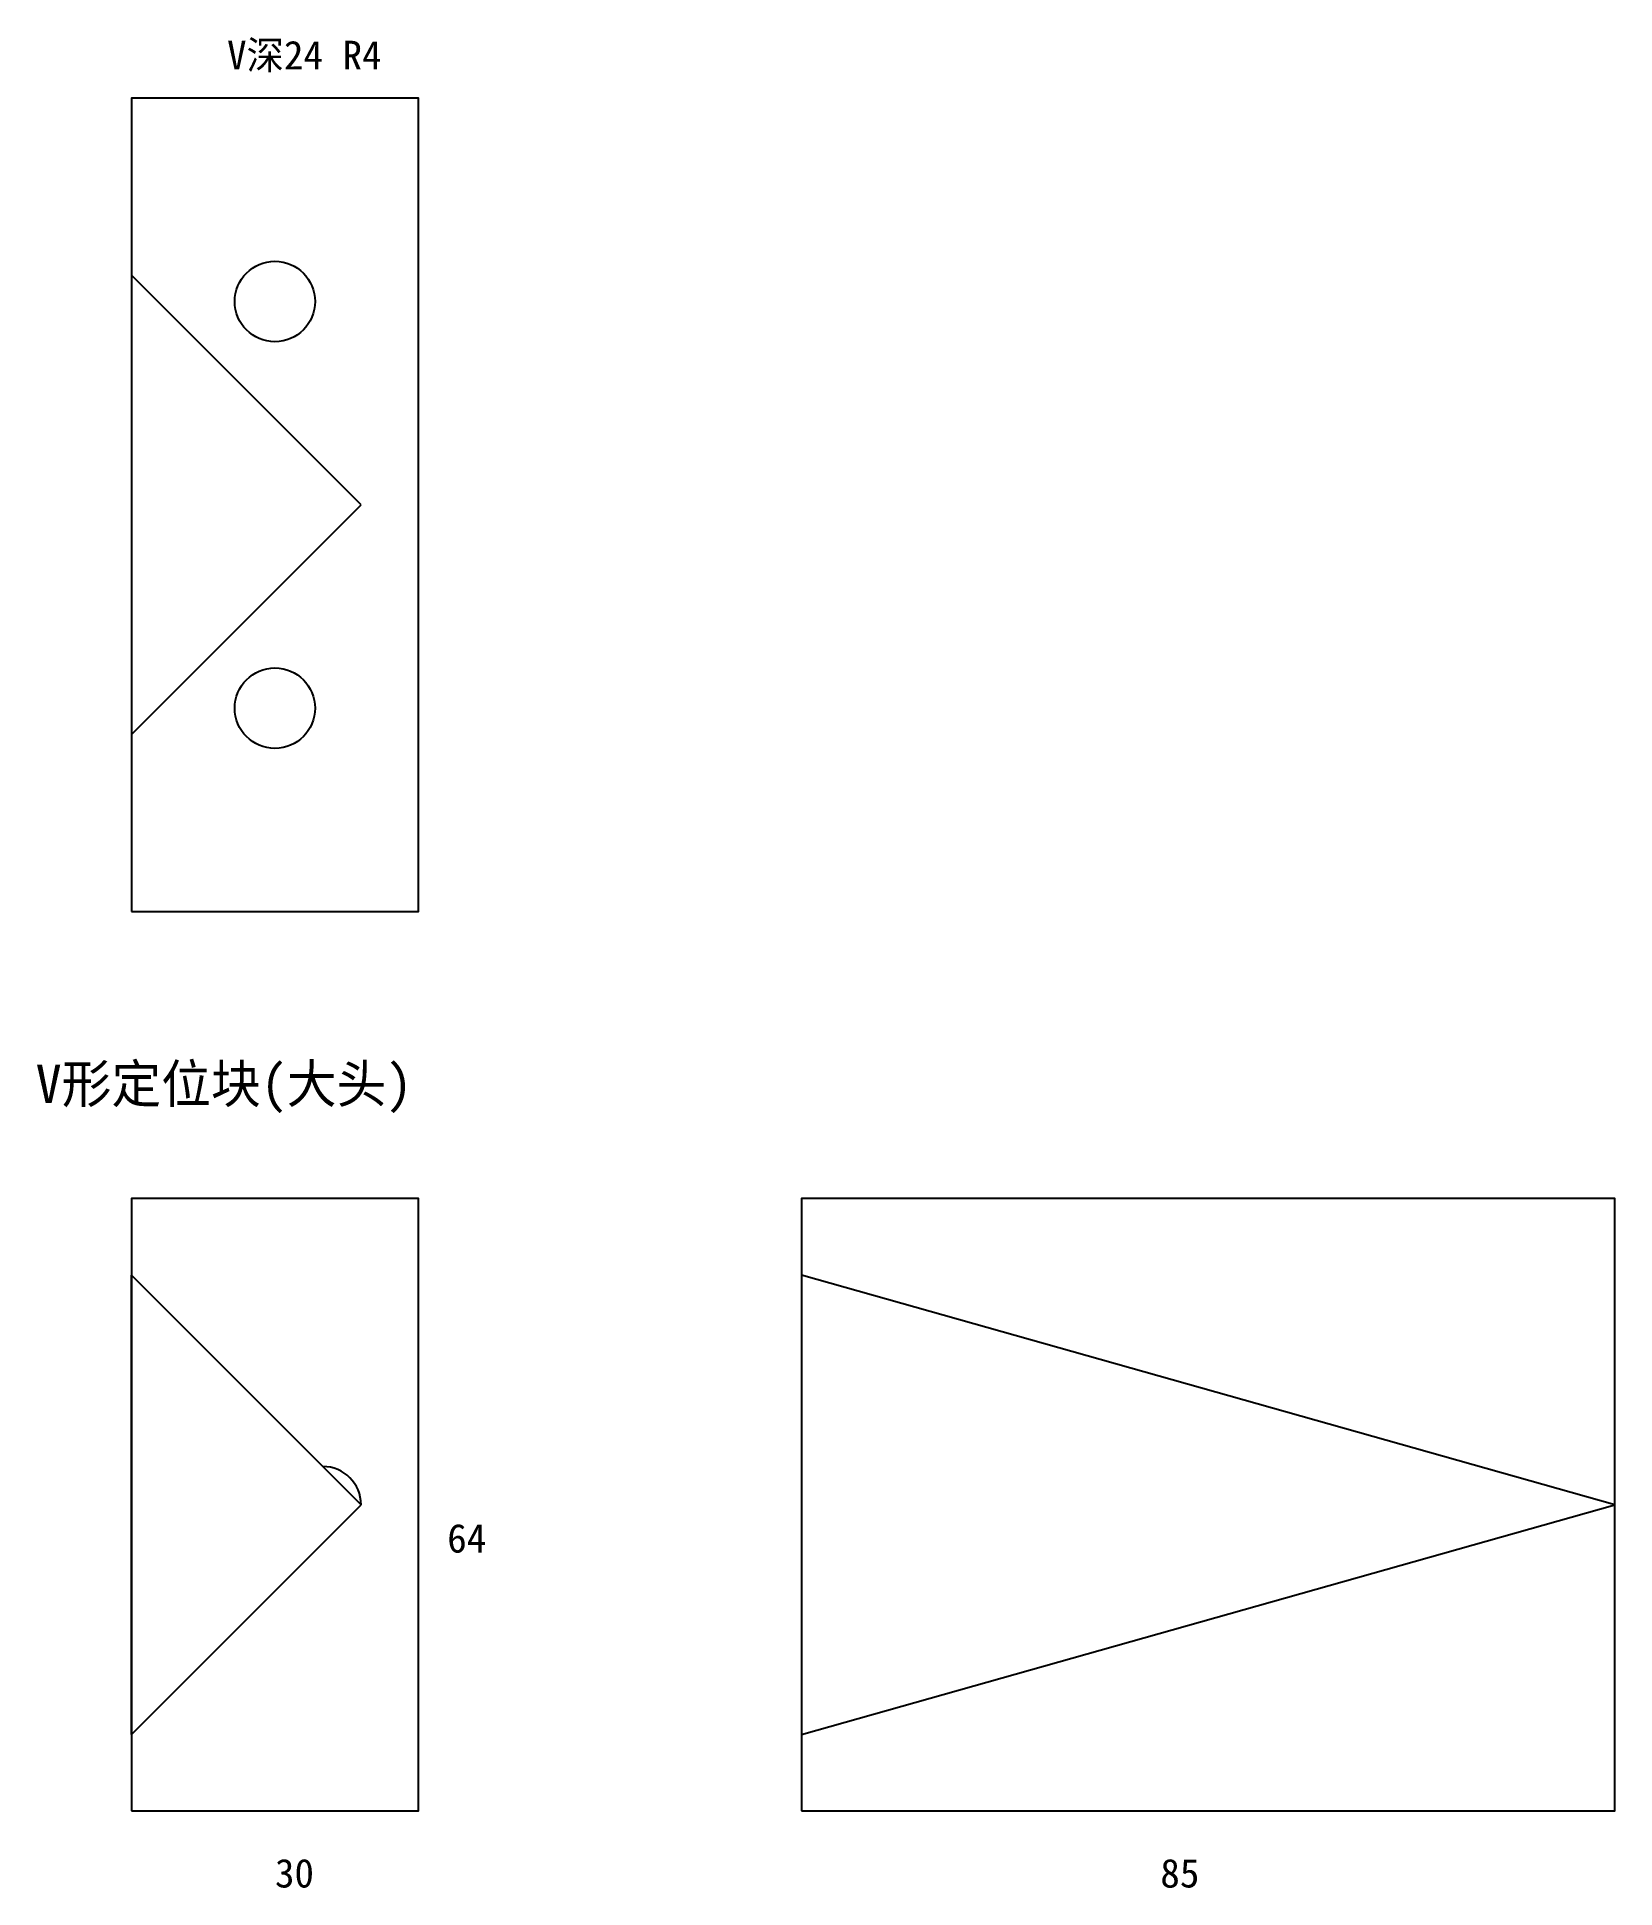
# Model space of a CAD drawing. Header units: metres. Extents: x 20 to 185, y 72 to 265.
import ezdxf

# ---------------------------------------------------------------- set-up
doc = ezdxf.new("R2010")
doc.units = ezdxf.units.M
doc.linetypes.add('DASHED', pattern=[0.25, -0.25])

msp = doc.modelspace()

# ---------------------------------------------------------------- linework, layer by layer
at = {"color": 1}
for p, q in [((54, 216.5), (30, 240.5)), ((30, 192.5), (54, 216.5)), ((54, 112), (30, 136)), ((185, 112), (100, 136)), ((30, 88), (54, 112)), ((100, 88), (185, 112))]:
    msp.add_line(p, q, dxfattribs=at)
at = {"color": 8, "linetype": 'DASHED'}
msp.add_line((30, 88), (30, 136), dxfattribs=at)
for points in [[(30, 174), (60, 174), (60, 259), (30, 259), (30, 174)], [(30, 80), (60, 80), (60, 144), (30, 144), (30, 80)], [(100, 80), (185, 80), (185, 144), (100, 144), (100, 80)]]:
    msp.add_lwpolyline(points)
at = {"color": 4}
for centre in [(45, 237.75), (45, 195.25)]:
    msp.add_circle(centre, 4.2, dxfattribs=at)
at = {"color": 1}
msp.add_arc((50, 112), 4, 0, 90, dxfattribs=at)

# ---------------------------------------------------------------- texts
at = {"color": 7}
for s, height, p in [('V深24 R4', 3, (40, 262)), ('V形定位块(大头)', 4, (20, 154)), ('64', 3, (63, 107)), ('30', 3, (45, 72)), ('85', 3, (137.5, 72))]:
    msp.add_text(s, height=height, dxfattribs=at).set_placement(p)

doc.saveas('drawing.dxf')
